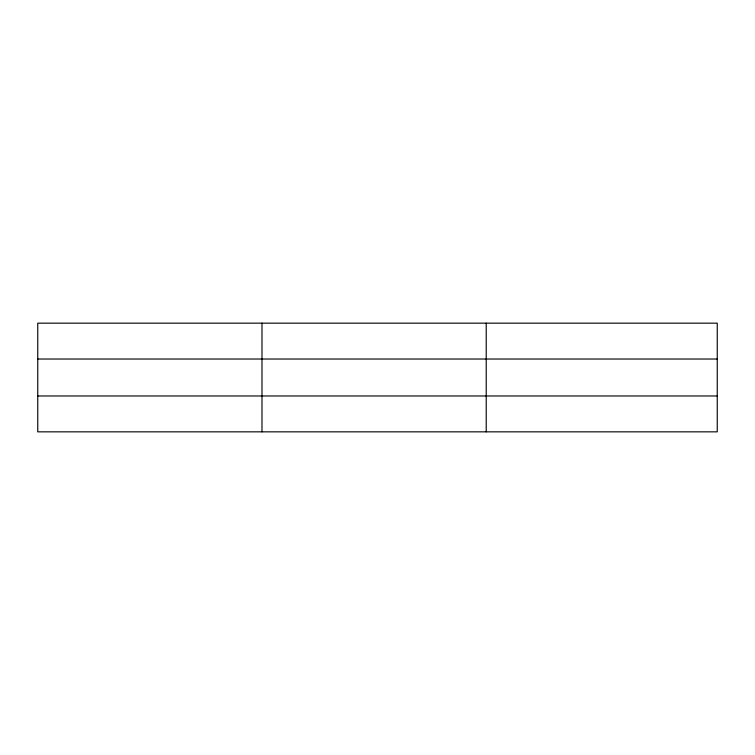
<?xml version="1.0" encoding="UTF-8"?>
<svg xmlns="http://www.w3.org/2000/svg" width="755" height="755" viewBox="0 0 755 755"><rect width="100%" height="100%" fill="white"/><g stroke="black" fill="none" stroke-linecap="round" stroke-linejoin="round"><path stroke-width="1.13" d="M261.985 323.159L261.985 431.841M486.22 323.159L486.22 431.841M717.25 395.979L717.25 431.841L37.75 431.841L37.75 323.159L717.25 323.159L717.25 395.979L37.75 395.979M37.75 359.021L717.25 359.021"/></g></svg>
